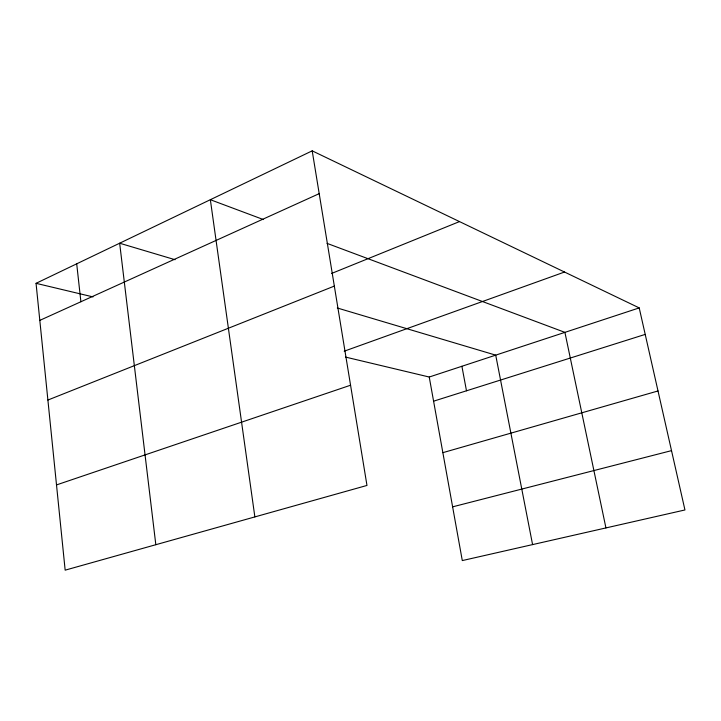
<?xml version="1.0" encoding="UTF-8"?>
<svg xmlns="http://www.w3.org/2000/svg" width="721" height="721" viewBox="0 0 721 721"><rect width="100%" height="100%" fill="white"/><g stroke="black" fill="none" stroke-linecap="round" stroke-linejoin="round"><path stroke-width="1.08" d="M312.193 150.842L366.971 485.44L65.16 570.158L36.05 283.326L312.193 150.842L639.212 307.903L684.95 509.963L462.296 560.577L429.238 377.029L345.548 357.084M39.808 320.385L319.205 193.652M331.642 273.439L459.493 221.59M47.892 400.047L334.337 286.093M344.205 351.19L564.525 272.033M56.508 484.918L350.568 385.221M429.238 377.029L639.212 307.903M433.582 401.182L645.214 334.4M442.856 452.662L658.012 390.962M452.617 506.845L671.521 450.634M36.05 283.326L93.027 296.908M175.068 259.713L119.659 243.22L155.826 544.706M337.302 307.993L495.715 355.147L532.585 544.598M263.426 219.563L210.352 199.708L254.864 516.903M327.055 243.374L564.913 332.363L605.937 527.925M461.9 366.277L466.487 390.8M76.705 263.823L80.896 301.748"/></g></svg>
